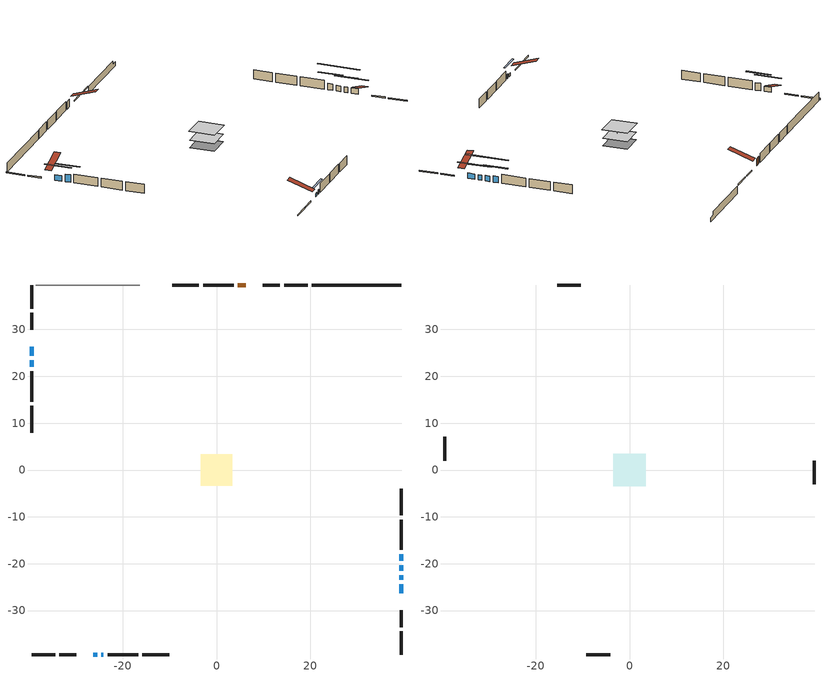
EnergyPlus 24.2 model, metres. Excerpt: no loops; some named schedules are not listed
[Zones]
conditioned space
 floor outside (Floor1 construction): -0.99,-0.99 -0.99,0.99 0.99,0.99 0.99,-0.99 z0.3
 floor adiabatic (AdiabaticFloorConstruction): -3.32,-3.32 -3.32,3.32 3.32,3.32 3.32,-3.32 z0.3
 floor foundation (Slab1 construction): -3.31,-3.31 -3.31,3.31 3.31,3.31 3.31,-3.31 z-1.74
 wall outside (RimJoist1 construction): 19.45,39.49 14.42,39.49 / -39.49,-39.49 -34.46,-39.49 / -39.49,39.49 -39.49,34.46 / 39.49,-39.49 39.49,-34.46 z0.3:0.6
 wall outside (RimJoist2 construction): 13.49,39.49 9.91,39.49 / -33.53,-39.49 -29.95,-39.49 / -39.49,33.53 -39.49,29.95 / 39.49,-33.53 39.49,-29.95 z0.3:0.6
 wall outside (AdiabaticWallConstruction 1): 6.27,39.49 4.56,39.49 z0.3:2.33
 wall outside (AdiabaticWallConstruction): 39.49,-26.31 39.49,-24.36 / 39.49,-23.43 39.49,-22.46 / -39.49,26.31 -39.49,24.36 z0.3:1.76; 39.49,-21.53 39.49,-20.31 z0.3:1.82; -26.31,-39.49 -25.49,-39.49 z0.3:1.15; -24.56,-39.49 -24.15,-39.49 z0.3:1.52; 39.49,-19.38 39.49,-17.98 z0.3:2.01; -39.49,23.43 -39.49,22 z0.3:2.34
 wall outside (Wall1 construction): 3.63,39.49 -2.84,39.49 / -23.22,-39.49 -16.75,-39.49 / -39.49,21.07 -39.49,14.6 / 39.49,-17.05 39.49,-10.58 z0.3:2.74
 wall outside (Wall2 construction): -3.77,39.49 -9.46,39.49 / -15.82,-39.49 -10.13,-39.49 / -39.49,13.67 -39.49,7.98 / 39.49,-9.65 39.49,-3.96 z0.3:2.74
 wall foundation (FoundationWall1 construction): 20.38,39.49,-1.74 20.38,39.49,0.3 37.58,39.49,0.3 37.58,39.49,-0.67 39.49,39.49,-0.67 39.49,39.49,-1.74
 wall adiabatic (Wall4 construction): -16.36,39.49 -38.56,39.49 z0.3:2.74
 window (WindowConstruction): 39.49,-26.31 39.49,-24.36 z0.3:1.76
 window (WindowConstruction 5): 39.49,-23.43 39.49,-22.46 z0.3:1.76
 window (WindowConstruction 7): 39.49,-21.53 39.49,-20.31 z0.3:1.82
 window (WindowConstruction 1): -26.31,-39.49 -25.49,-39.49 z0.3:1.15
 window (WindowConstruction 2): -39.49,26.31 -39.49,24.36 z0.3:1.76
 window (WindowConstruction 6): -24.56,-39.49 -24.15,-39.49 z0.3:1.52
 window (WindowConstruction 3): 39.49,-19.38 39.49,-17.98 z0.3:2.01
 window (WindowConstruction 4): -39.49,23.43 -39.49,22 z0.3:2.34
 door (Door): 6.27,39.49 4.56,39.49 z0.3:2.33
 ceiling adiabatic (AdiabaticFloorConstruction): 3.32,-3.32 3.32,3.32 -3.32,3.32 -3.32,-3.32 z0.3
attic - vented
 floor to conditioned space (Floor2 construction Reversed): -3.47,-3.47 -3.47,3.47 3.47,3.47 3.47,-3.47 z2.74
 wall outside (Wall3 construction): -10.38,39.49 -15.43,39.49 / -9.2,-39.49 -4.15,-39.49 / -39.49,7.05 -39.49,2 / 39.49,-3.03 39.49,2.02 z0.3:2.74
 roof outside (Roof1 construction): 7.2,39.49,2.74 7.2,32.74,4.99 8.98,32.74,4.99 8.98,39.49,2.74; -27.24,-39.49,2.74 -27.24,-32.74,4.99 -29.02,-32.74,4.99 -29.02,-39.49,2.74; -39.49,27.24,2.74 -32.74,27.24,4.99 -32.74,29.02,4.99 -39.49,29.02,2.74; 39.49,-27.24,2.74 32.74,-27.24,4.99 32.74,-29.02,4.99 39.49,-29.02,2.74
shading: 39.49,-21.69 39.49,-28.98 39.9,-28.98 39.9,-21.69 z4.43; 39.49,-19.79 39.49,-26.1 39.9,-26.1 39.9,-19.79 z4.43; 39.49,-15.17 39.49,-26.67 39.9,-26.67 39.9,-15.17 z6.96; -22.82,-39.49 -28.98,-39.49 -28.98,-39.9 -22.82,-39.9 z3.82; -39.49,21.69 -39.49,28.98 -39.9,28.98 -39.9,21.69 z4.43; 39.49,-15.31 39.49,-22.05 39.9,-22.05 39.9,-15.31 z4.68; -39.49,19.33 -39.49,26.1 -39.9,26.1 -39.9,19.33 z5.01
[Building]
Building 1: Terrain=Suburbs
[Site:Location]
Mont Joli AP_QC: Latitude {deg}=48.61; Longitude {deg}=-68.21; Time Zone {hr}=-5; Elevation {m}=52; Keep Site Location Information=Yes
[Site:GroundTemperature:Shallow]
-0.843868, -3.04892, -3.2255, -2.1791, 2.02165, 6.20283, 9.82768, 12.1239, 12.319, 10.4514, 6.91898, 2.86606
[Site:WaterMainsTemperature]
Calculation Method=Schedule; Temperature Schedule=mains temperature schedule
[Material] Roughness=Rough; Thermal Absorptance=0.9
Name | Thickness {m} | Conductivity {W/m-K} | Density {kg/m3} | Specific Heat {J/kg-K} | Solar Absorptance | Visible Absorptance
asphalt or fiberglass shingles | 0.00635 | 0.162714 | 1121.4 | 1465.45 | 0.4 | 0.4
ceiling loosefill ins | 0.0846667 | 0.0480833 | 16.02 | 1046.75 | 0.7 | 0.7
ceiling stud and cavity | 0.1397 | 0.086424 | 65.682 | 1177.47 | 0.7 | 0.7
concrete 4.0 in. | 0.1016 | 1.803125 | 2242.8 | 837.4 | 0.7 | 0.7
concrete 8.0 in. | 0.2032 | 1.803125 | 2242.8 | 837.4 | 0.7 | 0.7
door material | 0.04445 | 0.0451087 | 512.64 | 1214.23 | 0.7 | 0.7
floor covering | 0.0127 | 0.0433444 | 54.468 | 1339.84 | 0.6 | 0.6
floor rigid ins; wall rigid ins | 0.512978 | 0.029427 | 32.04 | 1214.23 | 0.7 | 0.7
floor stud and cavity | 0.1397 | 0.0912768 | 92.3553 | 1139.71 | 0.7 | 0.7
floor stud and cavity 1 | 0.1397 | 1.75129 | 37.0049 | 1207.88 | 0.7 | 0.7
furniture material conditioned space 1 | 0.1524 | 0.115458 | 640.8 | 1214.23 | 0.6 | 0.6
gypsum board | 0.0127 | 0.160291 | 801 | 837.4 | 0.6 | 0.6
gypsum board 1 | 0.0127 | 0.160291 | 801 | 837.4 | 0.7 | 0.7
osb sheathing 0.5 in. | 0.0127 | 0.115458 | 512.64 | 1214.23 | 0.7 | 0.7
osb sheathing 0.5 in. 1 | 0.0127 | 0.115458 | 512.64 | 1214.23 | 0.4 | 0.4
osb sheathing 0.75 in. | 0.01905 | 0.115458 | 512.64 | 1214.23 | 0.7 | 0.7
osb sheathing 2.0 in. | 0.0508 | 0.115458 | 512.64 | 1214.23 | 0.7 | 0.7
rim joist rigid ins | 0.051816 | 0.029427 | 32.04 | 1214.23 | 0.7 | 0.7
rim joist stud and cavity | 0.0508 | 0.177588 | 50.32683 | 1063.81 | 0.6 | 0.6
rim joist stud and cavity 1 | 0.0508 | 0.0342808 | 125.044 | 1163.47 | 0.6 | 0.6
wall stud and cavity | 0.1397 | 0.0823866 | 139.0536 | 1170.24 | 0.7 | 0.7
wall stud and cavity 1 | 0.1397 | 0.0732578 | 139.0536 | 1170.24 | 0.7 | 0.7
wall stud and cavity 2 | 0.0889 | 6.9971 | 50.32683 | 1063.81 | 0.6 | 0.6
wall stud and cavity 3 | 0.1397 | 0.0751633 | 139.0536 | 1170.24 | 0.7 | 0.7
wall stud and cavity 4 | 0.0889 | 0.380278 | 52.3479 | 1209.89 | 0.7 | 0.7
wall stud and cavity 5 | 0.0889 | 0.391764 | 83.0341 | 1211.67 | 0.7 | 0.7
wood siding | 0.0254 | 0.102417 | 544.68 | 1172.36 | 0.4 | 0.4
wood siding 1 | 0.00254 | 0.102417 | 544.68 | 1172.36 | 0.4 | 0.4
wood siding 2; wood siding 3; wood siding 4 | 0.0254 | 0.102417 | 544.68 | 1172.36 | 0.7 | 0.7
[WindowMaterial:SimpleGlazingSystem]
Name | U-Factor {W/m2-K} | Solar Heat Gain Coefficient
WindowMaterial | 1.75393 | 0.39
WindowMaterial 1 | 1.86466 | 0.36
WindowMaterial 2 | 1.680688 | 0.42
WindowMaterial 3 | 1.660815 | 0.42
WindowMaterial 4 | 6.93965 | 0.69
WindowMaterial 5 | 1.86011 | 0.36
[Construction]
AdiabaticFloorConstruction: floor stud and cavity 1, floor rigid ins, osb sheathing 0.75 in., floor covering
AdiabaticWallConstruction: wood siding 3, wall rigid ins, wall stud and cavity 4, gypsum board
AdiabaticWallConstruction 1: wood siding 4, wall rigid ins, wall stud and cavity 4, gypsum board
Door: door material
Floor1 construction: floor stud and cavity, osb sheathing 0.75 in., floor covering
Floor2 construction Reversed: gypsum board, ceiling stud and cavity, ceiling loosefill ins
FoundationWall1 construction: concrete 8.0 in., gypsum board 1
furniture construction conditioned space 1: furniture material conditioned space 1
PartitionWallConstruction: gypsum board, wall stud and cavity 5, gypsum board
RimJoist1 construction: wood siding 2, rim joist stud and cavity
RimJoist2 construction: wood siding 2, rim joist rigid ins, osb sheathing 2.0 in., rim joist stud and cavity 1
Roof1 construction: asphalt or fiberglass shingles
Slab1 construction: concrete 4.0 in.
Wall1 construction: wood siding, osb sheathing 0.5 in., wall stud and cavity, gypsum board
Wall2 construction: wood siding, osb sheathing 0.5 in., wall stud and cavity 1, gypsum board
Wall3 construction: wood siding 1, wall stud and cavity 2
Wall4 construction: osb sheathing 0.5 in. 1, wall stud and cavity 3, gypsum board
WindowConstruction; WindowConstruction 2; WindowConstruction 5: WindowMaterial
WindowConstruction 1: WindowMaterial 1
WindowConstruction 3: WindowMaterial 2
WindowConstruction 4: WindowMaterial 3
WindowConstruction 6: WindowMaterial 4
WindowConstruction 7: WindowMaterial 5
[Zone] Multiplier=1; Part of Total Floor Area=Yes
Name | Volume {m3}
attic - vented | 17.5545
conditioned space | 334.9
[Space]
Name | Zone | Volume {m3}
attic - vented 1 | attic - vented | 17.5545
conditioned space 1 | conditioned space | 334.9
[ZoneInfiltration:EffectiveLeakageArea]
infil attic - vented 1: Zone or Space=attic - vented 1; Schedule=Always On Discrete; Effective Air Leakage Area {cm2}=1671.3; Stack Coefficient=0.00032606; Wind Coefficient=1.22003e-05
[ZoneMixing]
whole house fan mix: Zone or Space=attic - vented; Schedule=Always On Continuous; Design Flow Rate Calculation Method=Flow/Zone; Design Flow Rate {m3/s}=0; Source Zone or Space=conditioned space
[SurfaceProperty:ExposedFoundationPerimeter]
Slab1: Exposed Perimeter Calculation Method=TotalExposedPerimeter; Total Exposed Perimeter {m}=19.111
[InternalMass] Zone or ZoneList=conditioned space; Space or SpaceList=conditioned space 1
Name | Construction | Surface Area {m2}
furniture mass conditioned space 1 | furniture construction conditioned space 1 | 36.7239
partition wall mass | PartitionWallConstruction | 91.8097
[Lights]
interior lighting: Zone or ZoneList or Space or SpaceList=conditioned space 1; Schedule=interior lighting schedule; Design Level Calculation Method=LightingLevel; Lighting Level {W}=343.2; Return Air Fraction=0; Fraction Radiant=0.6; Fraction Visible=0.2; Fraction Replaceable=1
[People]
occupants: Zone or ZoneList or Space or SpaceList=conditioned space 1; Number of People Schedule=occupants schedule; Number of People Calculation Method=People; Number of People=3; Fraction Radiant=0.314171; Sensible Heat Fraction=0.56303; Activity Level Schedule=occupants activity schedule; Carbon Dioxide Generation Rate {m3/s-W}=0; Enable ASHRAE 55 Comfort Warnings=No; Mean Radiant Temperature Calculation Type=EnclosureAveraged
[ElectricEquipment] Zone or ZoneList or Space or SpaceList=conditioned space 1; Design Level Calculation Method=EquipmentLevel
Name | Schedule | Design Level {W} | Fraction Latent | Fraction Radiant | Fraction Lost
clothes dryer | clothes dryer schedule | 140.772 | 0.015 | 0.081 | 0.85
clothes washer | clothes washer schedule | 32.1985 | 0.03 | 0.162 | 0.7
cooking range | cooking range schedule | 208.969 | 0.08 | 0.432 | 0.2
dishwasher | dishwasher schedule | 66.8632 | 0.3 | 0.18 | 0.4
fridge | fridge schedule | 72.9452 | 0 | 0.6 | 0
mech vent bath fan 0 | mech vent bath fan 0 schedule | 50.2 | 0 | 0 | 1
mech vent bath fan 1 | mech vent bath fan 1 schedule | 50.2 | 0 | 0 | 1
mech vent house fan | mech vent house fan schedule | 19.9167 | 0 | 0 | 0.5
mech vent house fan cfis | mech vent house fan cfis schedule | 0 | 0 | 0 | 0
misc plug loads | misc plug loads schedule | 494.7 | 0.045 | 0.513 | 0.1
whole house fan | Always On Discrete | 0 | 0 | 0 | 1
[OtherEquipment] Zone or ZoneList or Space or SpaceList=conditioned space 1; Design Level Calculation Method=EquipmentLevel
Name | Fuel Type | Schedule | Design Level {W} | Fraction Latent | Fraction Radiant | Fraction Lost
clothes dryer 1 | Electricity | clothes dryer schedule | 0 | 0.015 | 0.081 | 0.85
cooking range 1 | Electricity | cooking range schedule | 0 | 0.08 | 0.432 | 0.2
general water use latent | None | general water use schedule | 59.3978 | 1 | 0 | 0
general water use sensible | None | general water use schedule | -58.539 | 0 | 0.6 | 0
mech vent house fan latent load | None | Always On Discrete | 0 | 1 | 0 | 0
mech vent house fan sensible load | None | Always On Discrete | 0 | 0 | 0 | 0
water heater energy adjustment1 | Electricity | Always On Discrete | 0.01 | 0 | 0 | 1
[ZoneInfiltration:DesignFlowRate] Zone or ZoneList or Space or SpaceList=conditioned space 1; Schedule=Always On Discrete; Design Flow Rate Calculation Method=Flow/Zone; Design Flow Rate {m3/s}=0
infil flow; natural vent flow; whole house fan flow
[ZoneControl:Thermostat]
conditioned space Thermostat: Zone or ZoneList=conditioned space; Control Type Schedule=conditioned space Thermostat Schedule; Control 1=conditioned space temperature setpoint; Temperature Difference Between Cutout And Setpoint {deltaC}=0
[ZoneHVAC:Baseboard:Convective:Electric]
electric baseboard: Availability Schedule=Always On Discrete; Heating Design Capacity {W}=7763.45; Efficiency=1
[Zone equipment]
conditioned space: electric baseboard
[Foundation:Kiva]
Foundation Kiva 1: Initial Indoor Air Temperature {C}=18; Wall Height Above Grade {m}=0.299984; Wall Depth Below Slab {m}=0.2032
[Foundation:Kiva:Settings]
Soil Conductivity {W/m-K}=0.849921; Soil Density {kg/m3}=1842.3; Soil Specific Heat {J/kg-K}=418.7; Ground Solar Absorptivity=0.9; Ground Thermal Absorptivity=0.9; Ground Surface Roughness {m}=0.03; Far-Field Width {m}=40; Deep-Ground Boundary Condition=ZeroFlux; Deep-Ground Depth {m}=40; Minimum Cell Dimension {m}=0.2; Maximum Cell Growth Coefficient=3; Simulation Timestep=Timestep
[Exterior:Lights]
exterior lighting: Schedule=exterior lighting schedule; Design Level {W}=75.6
[EnergyManagementSystem:GlobalVariable]
infil_program_Qfan
infil_program_Qinf
natural_vent_program_Qnv
natural_vent_program_Qwhf
[EnergyManagementSystem:Sensor]
Name | Output:Variable or Output:Meter Index Key | Output:Variable or Output:Meter
airflow_gain | infil flow | Infiltration Sensible Heat Gain Energy
airflow_gain_1 | natural vent flow | Infiltration Sensible Heat Gain Energy
airflow_gain_2 | whole house fan flow | Infiltration Sensible Heat Gain Energy
airflow_loss | infil flow | Infiltration Sensible Heat Loss Energy
airflow_loss_1 | natural vent flow | Infiltration Sensible Heat Loss Energy
airflow_loss_2 | whole house fan flow | Infiltration Sensible Heat Loss Energy
clg_load_cond |  | Cooling:EnergyTransfer:Zone:CONDITIONED SPACE
clg_sp_s; clg_sp_s_1 | cooling setpoint | Schedule Value
clothes_dryer_exhaust_0_sch_s | clothes dryer exhaust 0 schedule | Schedule Value
conditioned_space_clg_unmet_s | conditioned space | Zone Cooling Setpoint Not Met Time
conditioned_space_htg_unmet_s | conditioned space | Zone Heating Setpoint Not Met Time
cool_season | cooling season schedule | Schedule Value
fridge_tin_s | conditioned space | Zone Mean Air Temperature
htg_load_cond |  | Heating:EnergyTransfer:Zone:CONDITIONED SPACE
htg_sp_s; htg_sp_s_1 | heating setpoint | Schedule Value
ig_ee_conv | clothes dryer | Electric Equipment Convective Heating Energy
ig_ee_conv_2 | cooking range | Electric Equipment Convective Heating Energy
ig_ee_conv_4 | fridge | Electric Equipment Convective Heating Energy
ig_ee_conv_5 | misc plug loads | Electric Equipment Convective Heating Energy
ig_ee_conv_6 | whole house fan | Electric Equipment Convective Heating Energy
ig_ee_rad | clothes dryer | Electric Equipment Radiant Heating Energy
ig_ee_rad_2 | cooking range | Electric Equipment Radiant Heating Energy
ig_ee_rad_4 | fridge | Electric Equipment Radiant Heating Energy
ig_ee_rad_5 | misc plug loads | Electric Equipment Radiant Heating Energy
ig_ee_rad_6 | whole house fan | Electric Equipment Radiant Heating Energy
ig_lgt_conv | interior lighting | Lights Convective Heating Energy
ig_lgt_rad | interior lighting | Lights Radiant Heating Energy
ig_lgt_vis | interior lighting | Lights Visible Radiation Heating Energy
ig_oe_conv | clothes dryer 1 | Other Equipment Convective Heating Energy
ig_oe_conv_1 | cooking range 1 | Other Equipment Convective Heating Energy
ig_oe_conv_2 | general water use latent | Other Equipment Convective Heating Energy
ig_oe_conv_3 | general water use sensible | Other Equipment Convective Heating Energy
ig_oe_conv_4 | water heater energy adjustment1 | Other Equipment Convective Heating Energy
ig_oe_rad | clothes dryer 1 | Other Equipment Radiant Heating Energy
ig_oe_rad_1 | cooking range 1 | Other Equipment Radiant Heating Energy
ig_oe_rad_2 | general water use latent | Other Equipment Radiant Heating Energy
ig_oe_rad_3 | general water use sensible | Other Equipment Radiant Heating Energy
ig_oe_rad_4 | water heater energy adjustment1 | Other Equipment Radiant Heating Energy
ig_ppl_conv | occupants | People Convective Heating Energy
ig_ppl_rad | occupants | People Radiant Heating Energy
im_conv | furniture mass conditioned space 1 | Surface Inside Face Convection Heat Gain Energy
im_conv_1 | partition wall mass | Surface Inside Face Convection Heat Gain Energy
im_ig | furniture mass conditioned space 1 | Surface Inside Face Internal Gains Radiation Heat Gain Energy
im_ig_1 | partition wall mass | Surface Inside Face Internal Gains Radiation Heat Gain Energy
im_lgt | furniture mass conditioned space 1 | Surface Inside Face Lights Radiation Heat Gain Energy
im_lgt_1 | partition wall mass | Surface Inside Face Lights Radiation Heat Gain Energy
im_sol | furniture mass conditioned space 1 | Surface Inside Face Solar Radiation Heat Gain Energy
im_sol_1 | partition wall mass | Surface Inside Face Solar Radiation Heat Gain Energy
im_surf | furniture mass conditioned space 1 | Surface Inside Face Net Surface Thermal Radiation Heat Gain Energy
im_surf_1 | partition wall mass | Surface Inside Face Net Surface Thermal Radiation Heat Gain Energy
mech_vent_bath_fan_0_sch_s | mech vent bath fan 0 schedule | Schedule Value
mech_vent_bath_fan_1_sch_s | mech vent bath fan 1 schedule | Schedule Value
mv_conv | mech vent bath fan 0 | Electric Equipment Convective Heating Energy
mv_conv_1 | mech vent bath fan 1 | Electric Equipment Convective Heating Energy
mv_conv_2 | mech vent house fan | Electric Equipment Convective Heating Energy
mv_conv_3 | mech vent house fan cfis | Electric Equipment Convective Heating Energy
mv_conv_4 | mech vent house fan latent load | Other Equipment Convective Heating Energy
mv_conv_5 | mech vent house fan sensible load | Other Equipment Convective Heating Energy
mv_rad | mech vent bath fan 0 | Electric Equipment Radiant Heating Energy
mv_rad_1 | mech vent bath fan 1 | Electric Equipment Radiant Heating Energy
mv_rad_2 | mech vent house fan | Electric Equipment Radiant Heating Energy
mv_rad_3 | mech vent house fan cfis | Electric Equipment Radiant Heating Energy
mv_rad_4 | mech vent house fan latent load | Other Equipment Radiant Heating Energy
mv_rad_5 | mech vent house fan sensible load | Other Equipment Radiant Heating Energy
natural_vent_s | natural vent schedule | Schedule Value
out_pb_s |  | Site Outdoor Air Barometric Pressure
out_wt_s |  | Site Outdoor Air Humidity Ratio
site_vw_s |  | Site Wind Speed
ss_back_out | Window1 | Surface Window Shortwave from Zone Back Out Window Heat Transfer Rate
ss_back_out_1 | Window10 | Surface Window Shortwave from Zone Back Out Window Heat Transfer Rate
ss_back_out_2 | Window11 | Surface Window Shortwave from Zone Back Out Window Heat Transfer Rate
ss_back_out_3 | Window3 | Surface Window Shortwave from Zone Back Out Window Heat Transfer Rate
ss_back_out_4 | Window4 | Surface Window Shortwave from Zone Back Out Window Heat Transfer Rate
ss_back_out_5 | Window6 | Surface Window Shortwave from Zone Back Out Window Heat Transfer Rate
ss_back_out_6 | Window8 | Surface Window Shortwave from Zone Back Out Window Heat Transfer Rate
ss_back_out_7 | Window9 | Surface Window Shortwave from Zone Back Out Window Heat Transfer Rate
ss_conv | Door1 | Surface Inside Face Convection Heat Gain Energy
ss_conv_1 | Window1 | Surface Inside Face Convection Heat Gain Energy
ss_conv_2 | Window10 | Surface Inside Face Convection Heat Gain Energy
ss_conv_3 | Window11 | Surface Inside Face Convection Heat Gain Energy
ss_conv_4 | Window3 | Surface Inside Face Convection Heat Gain Energy
ss_conv_5 | Window4 | Surface Inside Face Convection Heat Gain Energy
ss_conv_6 | Window6 | Surface Inside Face Convection Heat Gain Energy
ss_conv_7 | Window8 | Surface Inside Face Convection Heat Gain Energy
ss_conv_8 | Window9 | Surface Inside Face Convection Heat Gain Energy
ss_ig | Door1 | Surface Inside Face Internal Gains Radiation Heat Gain Energy
ss_ig_1 | Window1 | Surface Inside Face Internal Gains Radiation Heat Gain Energy
ss_ig_2 | Window10 | Surface Inside Face Internal Gains Radiation Heat Gain Energy
ss_ig_3 | Window11 | Surface Inside Face Internal Gains Radiation Heat Gain Energy
ss_ig_4 | Window3 | Surface Inside Face Internal Gains Radiation Heat Gain Energy
ss_ig_5 | Window4 | Surface Inside Face Internal Gains Radiation Heat Gain Energy
ss_ig_6 | Window6 | Surface Inside Face Internal Gains Radiation Heat Gain Energy
ss_ig_7 | Window8 | Surface Inside Face Internal Gains Radiation Heat Gain Energy
ss_ig_8 | Window9 | Surface Inside Face Internal Gains Radiation Heat Gain Energy
ss_lgt | Door1 | Surface Inside Face Lights Radiation Heat Gain Energy
ss_sol | Door1 | Surface Inside Face Solar Radiation Heat Gain Energy
ss_surf | Door1 | Surface Inside Face Net Surface Thermal Radiation Heat Gain Energy
ss_surf_1 | Window1 | Surface Inside Face Net Surface Thermal Radiation Heat Gain Energy
ss_surf_2 | Window10 | Surface Inside Face Net Surface Thermal Radiation Heat Gain Energy
ss_surf_3 | Window11 | Surface Inside Face Net Surface Thermal Radiation Heat Gain Energy
ss_surf_4 | Window3 | Surface Inside Face Net Surface Thermal Radiation Heat Gain Energy
ss_surf_5 | Window4 | Surface Inside Face Net Surface Thermal Radiation Heat Gain Energy
ss_surf_6 | Window6 | Surface Inside Face Net Surface Thermal Radiation Heat Gain Energy
ss_surf_7 | Window8 | Surface Inside Face Net Surface Thermal Radiation Heat Gain Energy
ss_surf_8 | Window9 | Surface Inside Face Net Surface Thermal Radiation Heat Gain Energy
ss_trans_in | Window1 | Surface Window Transmitted Solar Radiation Rate
ss_trans_in_1 | Window10 | Surface Window Transmitted Solar Radiation Rate
ss_trans_in_2 | Window11 | Surface Window Transmitted Solar Radiation Rate
ss_trans_in_3 | Window3 | Surface Window Transmitted Solar Radiation Rate
ss_trans_in_4 | Window4 | Surface Window Transmitted Solar Radiation Rate
ss_trans_in_5 | Window6 | Surface Window Transmitted Solar Radiation Rate
ss_trans_in_6 | Window8 | Surface Window Transmitted Solar Radiation Rate
ss_trans_in_7 | Window9 | Surface Window Transmitted Solar Radiation Rate
ss_trans_out | Window1 | Surface Inside Face Initial Transmitted Diffuse Transmitted Out Window Solar Radiation Rate
ss_trans_out_1 | Window10 | Surface Inside Face Initial Transmitted Diffuse Transmitted Out Window Solar Radiation Rate
ss_trans_out_2 | Window11 | Surface Inside Face Initial Transmitted Diffuse Transmitted Out Window Solar Radiation Rate
ss_trans_out_3 | Window3 | Surface Inside Face Initial Transmitted Diffuse Transmitted Out Window Solar Radiation Rate
ss_trans_out_4 | Window4 | Surface Inside Face Initial Transmitted Diffuse Transmitted Out Window Solar Radiation Rate
ss_trans_out_5 | Window6 | Surface Inside Face Initial Transmitted Diffuse Transmitted Out Window Solar Radiation Rate
ss_trans_out_6 | Window8 | Surface Inside Face Initial Transmitted Diffuse Transmitted Out Window Solar Radiation Rate
ss_trans_out_7 | Window9 | Surface Inside Face Initial Transmitted Diffuse Transmitted Out Window Solar Radiation Rate
s_conv | Floor1 | Surface Inside Face Convection Heat Gain Energy
s_conv_1 | Floor2 | Surface Inside Face Convection Heat Gain Energy
s_conv_10 | RimJoist2:180 | Surface Inside Face Convection Heat Gain Energy
s_conv_11 | RimJoist2:270 | Surface Inside Face Convection Heat Gain Energy
s_conv_12 | RimJoist2:90 | Surface Inside Face Convection Heat Gain Energy
s_conv_13 | Slab1 | Surface Inside Face Convection Heat Gain Energy
s_conv_14 | Wall1:0 | Surface Inside Face Convection Heat Gain Energy
s_conv_15 | Wall1:180 | Surface Inside Face Convection Heat Gain Energy
s_conv_16 | Wall1:270 | Surface Inside Face Convection Heat Gain Energy
s_conv_17 | Wall1:90 | Surface Inside Face Convection Heat Gain Energy
s_conv_18 | Wall2:0 | Surface Inside Face Convection Heat Gain Energy
s_conv_19 | Wall2:180 | Surface Inside Face Convection Heat Gain Energy
s_conv_2 | FoundationWall1 | Surface Inside Face Convection Heat Gain Energy
s_conv_20 | Wall2:270 | Surface Inside Face Convection Heat Gain Energy
s_conv_21 | Wall2:90 | Surface Inside Face Convection Heat Gain Energy
s_conv_22 | Wall4 | Surface Inside Face Convection Heat Gain Energy
s_conv_3 | inferred conditioned ceiling | Surface Inside Face Convection Heat Gain Energy
s_conv_4 | inferred conditioned floor | Surface Inside Face Convection Heat Gain Energy
s_conv_5 | RimJoist1:0 | Surface Inside Face Convection Heat Gain Energy
s_conv_6 | RimJoist1:180 | Surface Inside Face Convection Heat Gain Energy
s_conv_7 | RimJoist1:270 | Surface Inside Face Convection Heat Gain Energy
s_conv_8 | RimJoist1:90 | Surface Inside Face Convection Heat Gain Energy
s_conv_9 | RimJoist2:0 | Surface Inside Face Convection Heat Gain Energy
s_ig | Floor1 | Surface Inside Face Internal Gains Radiation Heat Gain Energy
s_ig_1 | Floor2 | Surface Inside Face Internal Gains Radiation Heat Gain Energy
s_ig_10 | RimJoist2:180 | Surface Inside Face Internal Gains Radiation Heat Gain Energy
s_ig_11 | RimJoist2:270 | Surface Inside Face Internal Gains Radiation Heat Gain Energy
s_ig_12 | RimJoist2:90 | Surface Inside Face Internal Gains Radiation Heat Gain Energy
s_ig_13 | Slab1 | Surface Inside Face Internal Gains Radiation Heat Gain Energy
s_ig_14 | Wall1:0 | Surface Inside Face Internal Gains Radiation Heat Gain Energy
